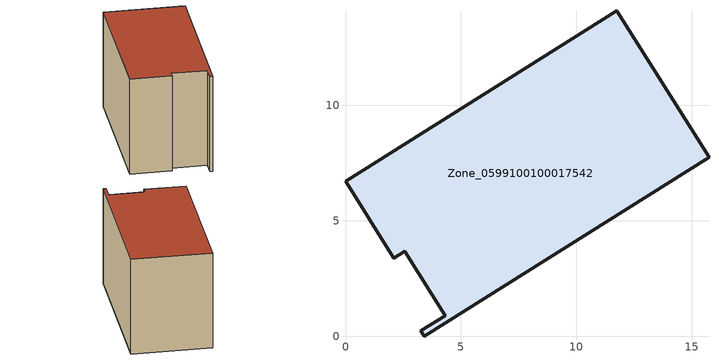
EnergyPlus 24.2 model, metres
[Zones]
Zone_0599100100017542
 floor ground (C_G): 11.76,14.1 15.74,7.75 3.42,0 3.27,0.23 4.32,0.89 2.56,3.69 2.09,3.39 0,6.71 z0
 wall outside (C_F): 15.74,7.75 11.76,14.1 0,6.71 2.09,3.39 2.56,3.69 4.32,0.89 3.27,0.23 3.42,0 15.74,7.75 z0:9.56
 roof outside (C_R): 3.42,0 15.74,7.75 11.76,14.1 0,6.71 2.09,3.39 2.56,3.69 4.32,0.89 3.27,0.23 z9.56
[BUILDING]
Pand.0599100100017542: North Axis=0; Terrain=City; Loads Convergence Tolerance Value=0.04; Temperature Convergence Tolerance Value=0.4; Solar Distribution=FullExterior; Maximum Number of Warmup Days=25; Minimum Number of Warmup Days=1
[Site:Location]
Rotterdam.The.Hague.AP_ZH_NLD Design_Conditions: Latitude=51.96; Longitude=4.45; Time Zone=1; Elevation=-4.5
[SITE:GROUNDTEMPERATURE:BUILDINGSURFACE]
18, 18, 18, 18, 18, 18, 18, 18, 18, 18, 18, 18
[MATERIAL] Thermal Absorptance=0.9; Solar Absorptance=0.7; Visible Absorptance=0.7
Name | Roughness | Thickness | Conductivity | Density | Specific Heat
G.TI.2015-2018 | MediumSmooth | 0.15 | 0.0428571 | 540 | 1210
F.TI.2015-2018 | Rough | 0.3 | 0.0666667 | 1920 | 840
R.TI.2015-2018 | MediumRough | 0.2 | 0.0333333 | 1500 | 1000
[CONSTRUCTION]
C_G: G.TI.2015-2018
C_F: F.TI.2015-2018
C_R: R.TI.2015-2018
[ZONE]
Zone_0599100100017542: Type=1; Multiplier=1; Ceiling Height=Autocalculate; Volume=Autocalculate; Floor Area=autocalculate; Part of Total Floor Area=Yes
[ZONEINFILTRATION:DESIGNFLOWRATE]
Infil_Zone_0599100100017542: Zone or ZoneList or Space or SpaceList=Zone_0599100100017542; Schedule=AlwaysOn; Design Flow Rate Calculation Method=Flow/Area; Flow Rate per Floor Area=0.0015; Constant Term Coefficient=1; Temperature Term Coefficient=0; Velocity Term Coefficient=0; Velocity Squared Term Coefficient=0
[HVACTEMPLATE:ZONE:IDEALLOADSAIRSYSTEM]
Zone_0599100100017542: Maximum Heating Supply Air Temperature=50; Minimum Cooling Supply Air Temperature=13; Maximum Heating Supply Air Humidity Ratio=0.0156; Minimum Cooling Supply Air Humidity Ratio=0.0077; Heating Limit=NoLimit; Cooling Limit=NoLimit; Dehumidification Control Type=ConstantSensibleHeatRatio; Cooling Sensible Heat Ratio=0.7; Dehumidification Setpoint=60; Humidification Control Type=None; Humidification Setpoint=30; Outdoor Air Method=None; Outdoor Air Flow Rate per Person=0.00944; Outdoor Air Flow Rate per Zone Floor Area=0; Outdoor Air Flow Rate per Zone=0; Demand Controlled Ventilation Type=None; Outdoor Air Economizer Type=NoEconomizer; Heat Recovery Type=None; Sensible Heat Recovery Effectiveness=0.7; Latent Heat Recovery Effectiveness=0.65
[ZONECONTROL:THERMOSTAT]
ThermostatControl_Zone_0599100100017542: Zone or ZoneList=Zone_0599100100017542; Control Type Schedule=DualSetpointControlType; Control 1=Thermostat_Zone_0599100100017542; Temperature Difference Between Cutout And Setpoint=0
[THERMOSTATSETPOINT:DUALSETPOINT]
Thermostat_Zone_0599100100017542: Heating Setpoint Temperature Schedule=HeatingSetpoint_Zone_0599100100017542; Cooling Setpoint Temperature Schedule=CoolingSetpoint_Zone_0599100100017542
[SCHEDULE:COMPACT]
HeatingSetpoint_Zone_0599100100017542: Through: 12/31, For: AllDays, Until: 24:00, 21
CoolingSetpoint_Zone_0599100100017542: Through: 12/31, For: AllDays, Until: 24:00, 24
DualSetpointControlType: Through: 12/31, For: AllDays, Until: 24:00, 4
AlwaysOn: Through: 12/31, For: AllDays, Until: 24:00, 1
